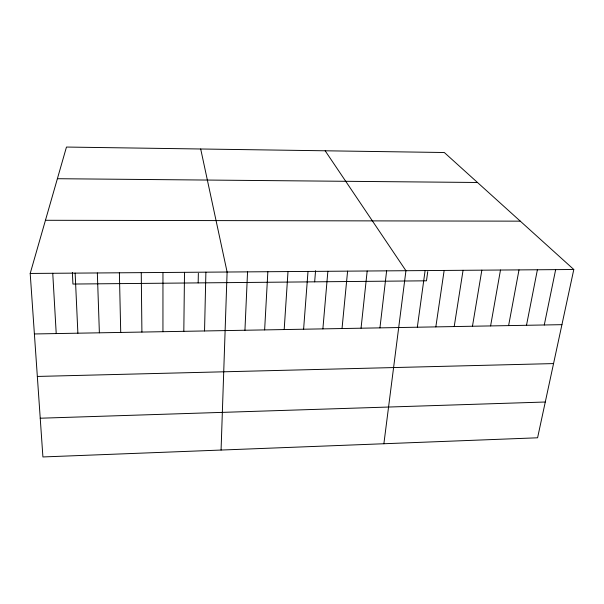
<?xml version="1.0" encoding="UTF-8"?>
<svg xmlns="http://www.w3.org/2000/svg" width="604" height="604" viewBox="0 0 604 604"><rect width="100%" height="100%" fill="white"/><g stroke="black" fill="none" stroke-linecap="round" stroke-linejoin="round"><path stroke-width="0.91" d="M162.944 331.694L162.959 272.479M183.82 331.332L184.507 272.329M198.172 282.899L198.354 273.325M204.545 330.962L205.888 272.17M221.072 450.055L227.104 272.019L200.694 148.992M244.945 330.252L247.549 271.868M264.635 329.905L267.851 271.717M284.19 329.558L288.002 271.573M303.601 329.218L308.01 271.43M314.669 281.834L315.56 270.728M322.883 328.878L327.874 271.287M342.03 328.538L347.602 271.143M361.049 328.206L367.187 271M379.939 327.874L386.628 270.856M383.88 443.744L405.941 270.72L325.171 150.789M417.326 327.217L425.11 270.577M427.753 271.619L426.477 280.815L72.925 284.046L72.382 272.464M435.831 326.885L444.151 270.441M454.208 326.568L463.064 270.305M472.464 326.243L481.841 270.169M490.599 325.926L500.482 270.033M508.606 325.609L519.002 269.897M526.499 325.292L537.394 269.762M544.272 324.975L555.657 269.633M573.8 269.497L537.583 437.794L42.914 456.949L30.2 273.446L66.47 147.051L444.31 152.51L573.8 269.497L30.2 273.446M40.226 418.217L545.284 402.015M37.335 376.443L553.551 363.585M34.39 333.959L561.931 324.665M45.459 220.286L520.293 221.155M57.388 178.708L477.485 182.483M52.752 273.28L56.217 333.574M75.138 273.121L77.878 333.197M97.342 272.955L99.381 332.819M119.381 272.797L120.725 332.442M141.253 272.638L141.91 332.064"/></g></svg>
